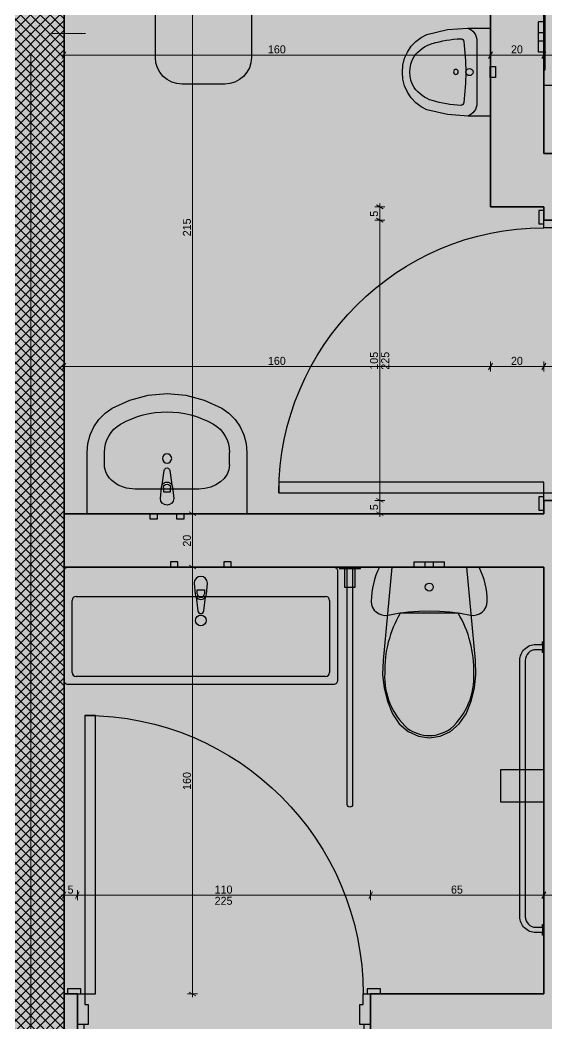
# Model space of a CAD drawing. Header units: millimetres. Extents: x -1912 to 88153, y -54123 to 4469.
# Drawn here: x 55685 to 57661, y -18913 to -15151 of the extents above; entities that cross this region are included whole.
import ezdxf

# ---------------------------------------------------------------- set-up
doc = ezdxf.new("R2010")
doc.units = ezdxf.units.MM
doc.header["$MEASUREMENT"] = 0
for name, color, linetype in [('A - Dimensionimi', 7, 'Continuous'), ('A - Muret', 7, 'Continuous'), ('A - Shtyllat', 7, 'Continuous')]:
    doc.layers.add(name, color=color, linetype=linetype)
for name, color, linetype, lineweight in [('A - Dimensionimi_Pen_No__1', 7, 'Continuous', 13), ('A - Muret_Pen_No__7', 7, 'Continuous', 35), ('A - Sanitaria_Pen_No__42', 8, 'Continuous', 25), ('A - Shtyllat_Pen_No__1', 7, 'Continuous', 13), ('A - Shtyllat_Pen_No__7', 7, 'Continuous', 35), ('Archicad Doors_Pen_No__42', 8, 'Continuous', 25)]:
    doc.layers.add(name, color=color, linetype=linetype, lineweight=lineweight)
doc.layers.add('A - Fill Zone_Pen_No__8', color=7, linetype='Continuous', lineweight=35, true_color=0xa80f02)
doc.layers.add('A - Muret_Pen_No__102', color=7, linetype='Continuous', lineweight=13, true_color=0xcccccc)
doc.styles.add('GENERATED_STYLE_1', font='GOTHIC.TTF')
doc.dimstyles.new('GENERATED_STYLE__2', dxfattribs={"dimtxt": 30, "dimasz": 19, "dimexe": 0.18, "dimexo": 0.0625, "dimgap": 0, "dimtad": 1, "dimdec": 0, "dimlfac": 0.1, "dimzin": 0, "dimdsep": 46, "dimtxsty": 'GENERATED_STYLE_1', "dimblk": 'ARROWHEAD_2', "dimblk1": 'ARROWHEAD_2', "dimblk2": 'ARROWHEAD_2', "dimcen": 0.09, "dimse1": 1, "dimse2": 1, "dimclrd": 7, "dimclre": 7, "dimclrt": 7, "dimadec": 0, "dimazin": 0, "dimtfac": 1, "dimtdec": 4, "dimtmove": 0, "dimatfit": 3, "dimfxl": 0, "dimtolj": 1, "dimtzin": 0, "dimarcsym": 0})
doc.dimstyles.new('GENERATED_STYLE__3', dxfattribs={"dimtxt": 30, "dimasz": 19, "dimexe": 0.18, "dimexo": 0.0625, "dimgap": 0, "dimtad": 1, "dimtih": 1, "dimtoh": 1, "dimdec": 0, "dimlfac": 0.1, "dimzin": 0, "dimdsep": 46, "dimtxsty": 'GENERATED_STYLE_1', "dimblk": 'ARROWHEAD_2', "dimblk1": 'ARROWHEAD_2', "dimblk2": 'ARROWHEAD_2', "dimcen": 0.09, "dimse1": 1, "dimse2": 1, "dimclrd": 7, "dimclre": 7, "dimclrt": 7, "dimadec": 0, "dimazin": 0, "dimtfac": 1, "dimtdec": 4, "dimtmove": 0, "dimatfit": 3, "dimfxl": 0, "dimtolj": 1, "dimtzin": 0, "dimarcsym": 0})

# ---------------------------------------------------------------- blocks, each defined once
blk = doc.blocks.new('Door 26_4')
at = {"layer": 'Archicad Doors_Pen_No__42', "color": 8, "linetype": 'Continuous', "lineweight": 25}
for p, q in [((482, 0), (482, 1044)), ((482, 1044), (522, 1044)), ((522, 1044), (522, 0)), ((-587, 0), (-587, 19)), ((-587, 19), (-537, 19)), ((-537, 0), (-587, 0)), ((-550, 0), (-587, 0)), ((-550, 0), (-587, 0)), ((-522, 0), (-550, 0)), ((-550, 0), (-550, -115)), ((-550, 0), (-550, -115)), ((-550, 0), (-550, -115)), ((-537, 19), (-537, 0)), ((-522, -40), (-522, 0)), ((522, 0), (482, 0)), ((550, 0), (522, 0)), ((522, 0), (522, -40)), ((537, 19), (587, 19)), ((537, 0), (537, 19)), ((587, 0), (537, 0)), ((550, -115), (550, 0)), ((550, 0), (550, -115)), ((550, 0), (550, -115)), ((550, 0), (587, 0)), ((550, 0), (587, 0)), ((587, 19), (587, 0)), ((-510, -40), (-522, -40)), ((-510, -115), (-510, -40)), ((522, -40), (510, -40)), ((510, -40), (510, -115)), ((-550, -200), (-550, -115)), ((-550, -115), (-525, -115)), ((-550, -115), (-510, -115)), ((-550, -115), (-550, -200)), ((-550, -115), (-550, -200)), ((-525, -115), (-525, -200)), ((510, -115), (550, -115)), ((525, -200), (525, -115)), ((525, -115), (550, -115)), ((550, -115), (550, -200)), ((550, -115), (550, -200)), ((550, -115), (550, -200)), ((-587, -219), (-587, -200)), ((-587, -200), (-537, -200)), ((-550, -200), (-587, -200)), ((-550, -200), (-587, -200)), ((-537, -219), (-587, -219)), ((-525, -200), (-550, -200)), ((-537, -200), (-537, -219)), ((550, -200), (525, -200)), ((537, -200), (587, -200)), ((537, -219), (537, -200)), ((587, -219), (537, -219)), ((550, -200), (587, -200)), ((550, -200), (587, -200)), ((587, -200), (587, -219))]:
    blk.add_line(p, q, dxfattribs=at)
blk.add_arc((522, 0), 1044, 90, 180, dxfattribs=at)
blk = doc.blocks.new('Wall_36', base_point=(55850, -19000.8))
at = {"layer": 'A - Muret_Pen_No__102', "linetype": 'Continuous', "lineweight": 0, "true_color": 0xcccccc}
for points in [[(55850, -18800.8), (55850, -19000.8), (55900, -19000.8), (55900, -18800.8)], [(57000, -18800.8), (57000, -19000.8), (58354, -19000.8), (58354, -18800.8)], [(59554, -18800.8), (59454, -18800.8), (59454, -19000.8), (59554, -19000.8)], [(59754, -18800.8), (59554, -18800.8), (59754, -19000.8)], [(59554, -18800.8), (59554, -19000.8), (59754, -19000.8)]]:
    blk.add_hatch(color=254, dxfattribs=at).paths.add_polyline_path(points)
at = {"layer": 'A - Muret_Pen_No__7', "color": 7, "linetype": 'Continuous', "lineweight": 35}
for p, q in [((55900, -18800.8), (55863, -18800.8)), ((55900, -18800.8), (55900, -18915.8)), ((57000, -18800.8), (57037, -18800.8)), ((57000, -18800.8), (57000, -18915.8)), ((58354, -18800.8), (58317, -18800.8)), ((58354, -18800.8), (58354, -18915.8)), ((59454, -18800.8), (59491, -18800.8)), ((59454, -18800.8), (59454, -18915.8)), ((55900, -18915.8), (55900, -19000.8)), ((57000, -18915.8), (57000, -19000.8)), ((58354, -18915.8), (58354, -19000.8)), ((59454, -18915.8), (59454, -19000.8)), ((55900, -19000.8), (55863, -19000.8)), ((57000, -19000.8), (57037, -19000.8)), ((58354, -19000.8), (58317, -19000.8)), ((59454, -19000.8), (59491, -19000.8))]:
    blk.add_line(p, q, dxfattribs=at)
at = {"layer": 'A - Muret_Pen_No__7', "color": 7, "linetype": 'Continuous', "lineweight": 35, "flags": 128}
for points in [[(55900, -18800.8), (55850, -18800.8)], [(57650, -18800.8), (57000, -18800.8)], [(58354, -18800.8), (57850, -18800.8)], [(59554, -18800.8), (59454, -18800.8)], [(59754, -19000.8), (59754, -18800.8)], [(55850, -19000.8), (55900, -19000.8)], [(57000, -19000.8), (58354, -19000.8)], [(59454, -19000.8), (59754, -19000.8)]]:
    blk.add_lwpolyline(points, dxfattribs=at)
at = {"layer": 'Archicad Doors_Pen_No__42', "color": 8, "linetype": 'Continuous', "lineweight": 25, "xscale": -1, "zscale": 1000}
blk.add_blockref('Door 26_4', (56450, -18800.8), dxfattribs=at)
at = {"layer": 'Archicad Doors_Pen_No__42', "color": 8, "linetype": 'Continuous', "lineweight": 25, "zscale": 1000}
blk.add_blockref('Door 26_4', (58904, -18800.8), dxfattribs=at)
blk = doc.blocks.new('Wall_38', base_point=(57850, -19000.8))
at = {"layer": 'A - Muret_Pen_No__102', "linetype": 'Continuous', "lineweight": 0, "true_color": 0xcccccc}
for points in [[(57650, -17200.8), (57850, -17000.8), (57650, -17000.8)], [(57650, -17200.8), (57850, -17200.8), (57850, -17000.8)], [(57650, -17200.8), (57650, -18800.8), (57850, -18800.8), (57850, -17200.8)]]:
    blk.add_hatch(color=254, dxfattribs=at).paths.add_polyline_path(points)
at = {"layer": 'A - Muret_Pen_No__7', "color": 7, "linetype": 'Continuous', "lineweight": 35, "flags": 128}
for points in [[(57850, -18800.8), (57850, -17000.8)], [(57650, -17200.8), (57650, -18800.8)]]:
    blk.add_lwpolyline(points, dxfattribs=at)
blk = doc.blocks.new('Wall_39', base_point=(55850, -17200.8))
at = {"layer": 'A - Muret_Pen_No__102', "linetype": 'Continuous', "lineweight": 0, "true_color": 0xcccccc}
blk.add_hatch(color=254, dxfattribs=at).paths.add_polyline_path([(57650, -17000.8), (55850, -17000.8), (55850, -17200.8), (57650, -17200.8)])
at = {"layer": 'A - Muret_Pen_No__7', "color": 7, "linetype": 'Continuous', "lineweight": 35, "flags": 128}
for points in [[(57650, -17000.8), (55850, -17000.8)], [(55850, -17200.8), (57650, -17200.8)]]:
    blk.add_lwpolyline(points, dxfattribs=at)
blk = doc.blocks.new('Door 26_5')
at = {"layer": 'Archicad Doors_Pen_No__42', "color": 8, "linetype": 'Continuous', "lineweight": 25}
for p, q in [((457, 0), (457, 994)), ((457, 994), (497, 994)), ((497, 994), (497, 0)), ((-562, 0), (-562, 19)), ((-562, 19), (-512, 19)), ((-512, 0), (-562, 0)), ((-525, 0), (-562, 0)), ((-525, 0), (-562, 0)), ((-497, 0), (-525, 0)), ((-525, 0), (-525, -115)), ((-525, 0), (-525, -115)), ((-525, 0), (-525, -115)), ((-512, 19), (-512, 0)), ((-497, -40), (-497, 0)), ((497, 0), (457, 0)), ((525, 0), (497, 0)), ((497, 0), (497, -40)), ((512, 19), (562, 19)), ((512, 0), (512, 19)), ((562, 0), (512, 0)), ((525, -115), (525, 0)), ((525, 0), (525, -115)), ((525, 0), (525, -115)), ((525, 0), (562, 0)), ((525, 0), (562, 0)), ((562, 19), (562, 0)), ((-485, -40), (-497, -40)), ((-485, -115), (-485, -40)), ((497, -40), (485, -40)), ((485, -40), (485, -115)), ((-525, -200), (-525, -115)), ((-525, -115), (-500, -115)), ((-525, -115), (-485, -115)), ((-525, -115), (-525, -200)), ((-525, -115), (-525, -200)), ((-500, -115), (-500, -200)), ((485, -115), (525, -115)), ((500, -200), (500, -115)), ((500, -115), (525, -115)), ((525, -115), (525, -200)), ((525, -115), (525, -200)), ((525, -115), (525, -200)), ((-562, -219), (-562, -200)), ((-562, -200), (-512, -200)), ((-525, -200), (-562, -200)), ((-525, -200), (-562, -200)), ((-512, -219), (-562, -219)), ((-500, -200), (-525, -200)), ((-512, -200), (-512, -219)), ((525, -200), (500, -200)), ((512, -200), (562, -200)), ((512, -219), (512, -200)), ((562, -219), (512, -219)), ((525, -200), (562, -200)), ((525, -200), (562, -200)), ((562, -200), (562, -219))]:
    blk.add_line(p, q, dxfattribs=at)
blk.add_arc((497, 0), 994, 90, 180, dxfattribs=at)
blk = doc.blocks.new('Wall_42', base_point=(57850, -17200.8))
at = {"layer": 'A - Muret_Pen_No__102', "linetype": 'Continuous', "lineweight": 0, "true_color": 0xcccccc}
for points in [[(57650, -15900.8), (57850, -15900.8), (57850, -15850.8), (57650, -15850.8)], [(57650, -17000.8), (57850, -17000.8), (57850, -16950.8), (57650, -16950.8)]]:
    blk.add_hatch(color=254, dxfattribs=at).paths.add_polyline_path(points)
at = {"layer": 'A - Muret_Pen_No__7', "color": 7, "linetype": 'Continuous', "lineweight": 35}
for p, q in [((57650, -15900.8), (57650, -15863.8)), ((57850, -15900.8), (57850, -15863.8)), ((57650, -15900.8), (57765, -15900.8)), ((57765, -15900.8), (57850, -15900.8)), ((57650, -16950.8), (57650, -16987.8)), ((57650, -16950.8), (57765, -16950.8)), ((57765, -16950.8), (57850, -16950.8)), ((57850, -16950.8), (57850, -16987.8))]:
    blk.add_line(p, q, dxfattribs=at)
at = {"layer": 'A - Muret_Pen_No__7', "color": 7, "linetype": 'Continuous', "lineweight": 35, "flags": 128}
for points in [[(57650, -15850.8), (57650, -15900.8)], [(57850, -15900.8), (57850, -15850.8)], [(57650, -16950.8), (57650, -17000.8)], [(57850, -17000.8), (57850, -16950.8)]]:
    blk.add_lwpolyline(points, dxfattribs=at)
at = {"layer": 'Archicad Doors_Pen_No__42', "color": 8, "linetype": 'Continuous', "lineweight": 25, "xscale": -1, "zscale": 1000, "rotation": 90}
blk.add_blockref('Door 26_5', (57650, -16425.8), dxfattribs=at)
blk = doc.blocks.new('Wall_46', base_point=(58264.5, -15850.8))
at = {"layer": 'A - Muret_Pen_No__102', "linetype": 'Continuous', "lineweight": 0, "true_color": 0xcccccc}
for points in [[(57450, -15650.8), (57450, -15850.8), (57650, -15650.8)], [(57650, -15650.8), (57450, -15850.8), (57650, -15850.8)], [(57650, -15850.8), (58264.5, -15850.8), (57978.9, -15650.8), (57650, -15650.8)]]:
    blk.add_hatch(color=254, dxfattribs=at).paths.add_polyline_path(points)
at = {"layer": 'A - Muret_Pen_No__7', "color": 7, "linetype": 'Continuous', "lineweight": 35, "flags": 128}
for points in [[(57450, -15850.8), (57450, -15650.8)], [(57978.9, -15650.8), (57650, -15650.8)], [(57450, -15850.8), (57650, -15850.8)], [(57850, -15850.8), (58264.5, -15850.8)]]:
    blk.add_lwpolyline(points, dxfattribs=at)
blk = doc.blocks.new('Wall_47', base_point=(57650, -15850.8))
at = {"layer": 'A - Muret_Pen_No__102', "linetype": 'Continuous', "lineweight": 0, "true_color": 0xcccccc}
blk.add_hatch(color=254, dxfattribs=at).paths.add_polyline_path([(57650, -15650.8), (57650, -14850.8), (57450, -14850.8), (57450, -15650.8)])
at = {"layer": 'A - Muret_Pen_No__7', "color": 7, "linetype": 'Continuous', "lineweight": 35, "flags": 128}
for points in [[(57450, -14850.8), (57450, -15650.8)], [(57650, -15650.8), (57650, -14850.8)]]:
    blk.add_lwpolyline(points, dxfattribs=at)
blk = doc.blocks.new('WC Disabled 26')
at = {"layer": 'A - Sanitaria_Pen_No__42', "color": 8, "linetype": 'Continuous', "lineweight": 25}
for p, q in [((-57, 20), (-40.3, 20)), ((-57, 0), (-57, 20)), ((-40.3, 20), (-16, 20)), ((-16, 20), (-11.3, 20)), ((-16, 0), (-16, 20)), ((-11.3, 20), (0, 20)), ((0, 20), (11.3, 20)), ((0, 0), (11.3, 0)), ((11.3, 20), (16, 20)), ((11.3, 0), (16, 0)), ((16, 0), (16, 20)), ((16, 20), (40.3, 20)), ((16, 0), (40.3, 0)), ((40.3, 20), (57, 20)), ((40.3, 0), (57, 0)), ((57, 0), (57, 20)), ((-57, 0), (-40.3, 0)), ((-40.3, 0), (-16, 0)), ((-16, 0), (-11.3, 0)), ((-11.3, 0), (0, 0)), ((0, -173), (-108.9, -173)), ((108.9, -173), (0, -173)), ((425, -290), (425, -310)), ((425, -1350), (425, -1370))]:
    blk.add_line(p, q, dxfattribs=at)
at = {"layer": 'A - Sanitaria_Pen_No__42', "color": 8, "linetype": 'Continuous', "lineweight": 25, "flags": 128}
for points in [[(-337.5, -5), (-257.5, -5), (-257.5, 0), (-337.5, 0)], [(-186.8, 0), (-193.9, -15.1), (-200.1, -30.5), (-205.4, -46.3), (-209.7, -62.4), (-213.1, -78.7), (-215.5, -95.2), (-217, -111.8), (-217.5, -128.5), (-216.2, -140), (-212.4, -151), (-206.3, -160.9), (-198.2, -169.1), (-188.5, -175.5), (-177.6, -179.5), (-166.1, -181), (-154.5, -180), (-116.2, -173.2), (-77.6, -168.3), (-38.9, -165.4), (0, -164.4), (38.9, -165.4), (77.6, -168.3), (116.2, -173.2), (154.5, -180), (166.1, -181), (177.6, -179.5), (188.5, -175.5), (198.2, -169.1), (206.3, -160.9), (212.4, -151), (216.2, -140), (217.5, -128.5), (217, -111.8), (215.5, -95.2), (213.1, -78.7), (209.7, -62.4), (205.4, -46.3), (200.1, -30.5), (193.9, -15.1), (186.8, 0)], [(-169.4, -453.4), (-157, -503.2), (-138, -550.1), (-112.4, -587.3), (-79.4, -615.8), (-41, -633.8), (0, -640), (41, -633.8), (79.4, -615.8), (112.4, -587.3), (138, -550.1), (157, -503.2), (169.4, -453.4), (174.9, -402.1), (173.3, -350.4), (141, 0), (-141, 0), (-173.3, -350.4), (-174.9, -402.1)], [(-317.5, -5), (-317.5, -75), (-277.5, -75), (-277.5, -5)], [(267, -880), (430, -880), (430, -760), (267, -760)]]:
    blk.add_lwpolyline(points, close=True, dxfattribs=at)
for points in [[(-307.5, -5), (-287.5, -5), (-287.5, -890, -1), (-307.5, -890)], [(430, -280), (430, -320), (425, -320), (425, -310), (400, -310, 0.414214), (360, -350), (360, -1310, 0.414214), (400, -1350), (425, -1350), (425, -1340), (430, -1340), (430, -1380), (425, -1380), (425, -1370), (400, -1370, -0.414214), (340, -1310), (340, -350, -0.414214), (400, -290), (425, -290), (425, -280)]]:
    blk.add_lwpolyline(points, format="xyb", close=True, dxfattribs=at)
at = {"layer": 'A - Sanitaria_Pen_No__42', "color": 8, "linetype": 'Continuous', "lineweight": 25}
blk.add_ellipse((0, -75), major_axis=(15, 0), ratio=0.999724, dxfattribs=at)
for centre, major_axis, start_param, end_param in [((258.1, -387.9), (0, 425.5), 1.041392, 1.594412), ((-258.1, -387.9), (0, 425.5), 4.688771, 5.241791), ((89.5, -412.3), (0, 257.1), 1.515065, 2.415654), ((-89.5, -412.3), (0, 257.1), 3.867528, 4.768116), ((0.8, -492.8), (0, 138.6), 2.509088, 3.135732), ((-0.8, -492.8), (0, 138.6), 3.147454, 3.774097)]:
    blk.add_ellipse(centre, major_axis=major_axis, ratio=0.999377, start_param=start_param, end_param=end_param, dxfattribs=at)
blk = doc.blocks.new('Basin 26')
at = {"layer": 'A - Sanitaria_Pen_No__42', "color": 8, "linetype": 'Continuous', "lineweight": 25}
for p, q in [((-467.9, -110), (467.9, -110)), ((-13.6, -99.8), (-13.6, -84.9)), ((-13.6, -84.9), (13.6, -84.9)), ((13.6, -84.9), (13.6, -99.8)), ((-482.9, -395), (-482.9, -125)), ((482.9, -125), (482.9, -395)), ((467.9, -410), (-467.9, -410))]:
    blk.add_line(p, q, dxfattribs=at)
at = {"layer": 'A - Sanitaria_Pen_No__42', "color": 8, "linetype": 'Continuous', "lineweight": 25, "flags": 128}
for points in [[(-497.9, 0), (497.9, 0, -0.414214), (512.9, -15), (512.9, -425, -0.414214), (497.9, -440), (-497.9, -440, -0.414214), (-512.9, -425), (-512.9, -15, -0.414214)], [(-25, -60), (-21, -102, 0.12102), (-17.7, -111.5), (-11.1, -164.4, 0.882566), (11.1, -164.4), (17.7, -111.5, 0.12102), (21, -102), (25, -60, 1)]]:
    blk.add_lwpolyline(points, format="xyb", close=True, dxfattribs=at)
for points in [[(-113.5, 0), (-86.5, 0), (-86.5, 20), (-113.5, 20)], [(86.5, 0), (113.5, 0), (113.5, 20), (86.5, 20)]]:
    blk.add_lwpolyline(points, close=True, dxfattribs=at)
at = {"layer": 'A - Sanitaria_Pen_No__42', "color": 8, "linetype": 'Continuous', "lineweight": 25}
blk.add_circle((0, -200), 20, dxfattribs=at)
for centre, radius, start, end in [((-467.9, -125), 15, 90, 180), ((0, -100.1), 21.1, 212.771, 327.229), ((0, -99.8), 13.6, 180, 0), ((467.9, -125), 15, 0, 90), ((-467.9, -395), 15, 180, 270), ((467.9, -395), 15, 270, 0)]:
    blk.add_arc(centre, radius, start, end, dxfattribs=at)
blk = doc.blocks.new('WC 26')
at = {"layer": 'A - Sanitaria_Pen_No__42', "color": 8, "linetype": 'Continuous', "lineweight": 25}
for p, q in [((-57, 20), (-40.3, 20)), ((-57, 0), (-57, 20)), ((-40.3, 20), (-16, 20)), ((-16, 20), (-11.3, 20)), ((-16, 0), (-16, 20)), ((-11.3, 20), (0, 20)), ((0, 20), (11.3, 20)), ((0, 0), (11.3, 0)), ((11.3, 20), (16, 20)), ((11.3, 0), (16, 0)), ((16, 0), (16, 20)), ((16, 20), (40.3, 20)), ((16, 0), (40.3, 0)), ((40.3, 20), (57, 20)), ((40.3, 0), (57, 0)), ((57, 0), (57, 20)), ((-57, 0), (-40.3, 0)), ((-40.3, 0), (-16, 0)), ((-16, 0), (-11.3, 0)), ((-11.3, 0), (0, 0)), ((-180, -105), (180, -105)), ((0, -80), (-155, -80)), ((155, -80), (0, -80))]:
    blk.add_line(p, q, dxfattribs=at)
at = {"layer": 'A - Sanitaria_Pen_No__42', "color": 8, "linetype": 'Continuous', "lineweight": 25, "flags": 128}
for points in [[(80, -540), (99.5, -538.1), (118.3, -532.4), (135.6, -523.1), (150.7, -510.7), (163.1, -495.6), (172.4, -478.3), (178.1, -459.5), (180, -440), (180, 0), (-180, 0), (-180, -440), (-178.1, -459.5), (-172.4, -478.3), (-163.1, -495.6), (-150.7, -510.7), (-135.6, -523.1), (-118.3, -532.4), (-99.5, -538.1), (-80, -540)], [(123, 0), (-123, 0), (-123, -5), (123, -5)]]:
    blk.add_lwpolyline(points, close=True, dxfattribs=at)
at = {"layer": 'A - Sanitaria_Pen_No__42', "color": 8, "linetype": 'Continuous', "lineweight": 25}
for centre, start, end in [((-155, -105), 90, 180), ((155, -105), 0, 90)]:
    blk.add_arc(centre, 25, start, end, dxfattribs=at)
blk = doc.blocks.new('Urinal 26')
at = {"layer": 'A - Sanitaria_Pen_No__42', "color": 8, "linetype": 'Continuous', "lineweight": 25}
blk.add_line((115, -50.1), (-115, -50.1), dxfattribs=at)
at = {"layer": 'A - Sanitaria_Pen_No__42', "color": 8, "linetype": 'Continuous', "lineweight": 25, "flags": 128}
for points in [[(141.1, -237.8), (159, -161.2), (165, -83), (165, 0), (-165, 0), (-165, -83), (-159, -161.2), (-141.1, -237.8), (-130.1, -259.9), (-115.1, -279.9), (-96.6, -297.2), (-75.1, -311.2), (-51.4, -321.5), (-26.1, -327.9), (0, -330), (26.1, -327.9), (51.4, -321.5), (75.1, -311.2), (96.6, -297.2), (115.1, -279.9), (130.1, -259.9)], [(-21, 0), (21, 0), (21, 20), (-21, 20)]]:
    blk.add_lwpolyline(points, close=True, dxfattribs=at)
blk.add_lwpolyline([(13.5, -78.4, 1), (-13.5, -78.4, 1)], format="xyb", close=True, dxfattribs=at)
at = {"layer": 'A - Sanitaria_Pen_No__42', "color": 8, "linetype": 'Continuous', "lineweight": 25}
for centre, major_axis, start_param, end_param in [((-115, -97.9), (51.3, 0), 1.570796, 2.919805), ((115, -97.9), (51.3, 0), 0.221788, 1.570796), ((-111.8, -111.9), (13.3, 0), 1.753661, 3.055796), ((440, -83.5), (565.8, 0), 3.193476, 3.39964), ((0, -843), (806, 0), 1.428537, 1.713056), ((-440, -83.5), (565.8, 0), 6.025138, 6.231302), ((111.8, -111.9), (13.3, 0), 0.085797, 1.387931), ((29.6, -181.2), (142.3, 0), 3.42286, 4.04878), ((-29.6, -181.2), (142.3, 0), 5.375998, 6.001918), ((0, -202.5), (106.5, 0), 4.135515, 5.289263)]:
    blk.add_ellipse(centre, major_axis=major_axis, ratio=0.93164, start_param=start_param, end_param=end_param, dxfattribs=at)
blk.add_ellipse((0.4, -129.1), major_axis=(9.26, 0), ratio=0.93164, dxfattribs=at)
blk = doc.blocks.new('Basin 26_3')
at = {"layer": 'A - Sanitaria_Pen_No__42', "color": 8, "linetype": 'Continuous', "lineweight": 25}
for p, q in [((118.8, -92.3), (-118.8, -92.3)), ((-13.6, -97.1), (-13.6, -82.2)), ((-13.6, -82.2), (13.6, -82.2)), ((13.6, -82.2), (13.6, -97.1)), ((-234.8, -183.3), (-234.8, -229.1)), ((234.8, -183.3), (234.8, -229.1))]:
    blk.add_line(p, q, dxfattribs=at)
at = {"layer": 'A - Sanitaria_Pen_No__42', "color": 8, "linetype": 'Continuous', "lineweight": 25, "flags": 128}
for points in [[(-300, 0), (-300, -229.1), (-297.1, -262.8), (-288.5, -295.5), (-274.5, -326), (-255.5, -353.4), (-232.2, -376.9), (-205.2, -395.6), (-140, -425.5), (-71, -443.8), (0, -450), (71, -443.8), (140, -425.5), (205.2, -395.6), (232.2, -376.9), (255.5, -353.4), (274.5, -326), (288.5, -295.5), (297.1, -262.8), (300, -229.1), (300, 0)], [(-63.5, 0), (-36.5, 0), (-36.5, 20), (-63.5, 20)], [(36.5, 0), (63.5, 0), (63.5, 20), (36.5, 20)]]:
    blk.add_lwpolyline(points, close=True, dxfattribs=at)
blk.add_lwpolyline([(-25, -57.3), (-21, -99.3, 0.12102), (-17.7, -108.8), (-11.1, -161.7, 0.882566), (11.1, -161.7), (17.7, -108.8, 0.12102), (21, -99.3), (25, -57.3, 1)], format="xyb", close=True, dxfattribs=at)
at = {"layer": 'A - Sanitaria_Pen_No__42', "color": 8, "linetype": 'Continuous', "lineweight": 25}
blk.add_circle((0, -207.1), 17.5, dxfattribs=at)
for centre, radius, start, end in [((0, -97.4), 21.1, 212.771, 327.229), ((0, -97.1), 13.6, 180, 0)]:
    blk.add_arc(centre, radius, start, end, dxfattribs=at)
for centre, major_axis, ratio, start_param, end_param in [((-118.7, -183.3), (116.1, 0), 0.783646, 1.570796, 3.141593), ((118.7, -183.3), (116.1, 0), 0.783646, 0, 1.570796), ((-118.9, -229.1), (0, 121.2), 0.956522, 1.570796, 2.644618), ((118.9, -229.1), (0, 121.2), 0.956522, 3.638567, 4.712389), ((0, 0), (0, 381.8), 0.956522, 2.644618, 3.638567)]:
    blk.add_ellipse(centre, major_axis=major_axis, ratio=ratio, start_param=start_param, end_param=end_param, dxfattribs=at)
blk = doc.blocks.new('*D247')
at = {"layer": 'A - Dimensionimi_Pen_No__1', "color": 7, "linetype": 'Continuous', "lineweight": 13}
for p, q in [((56319.7, -17193.6), (56344.7, -17208)), ((56351, -17200.8), (56313.5, -17200.8)), ((56332.2, -18800.8), (56332.2, -17200.8)), ((56351, -18800.8), (56313.5, -18800.8)), ((56319.7, -18793.6), (56344.7, -18808.1)), ((56332.2, -18813.1), (56332.2, -18800.8))]:
    blk.add_line(p, q, dxfattribs=at)
at = {"layer": 'A - Dimensionimi_Pen_No__1', "color": 7, "lineweight": 13, "insert": (56326.2, -18036), "char_height": 30, "attachment_point": 7, "rotation": 90, "style": 'GENERATED_STYLE_1'}
blk.add_mtext('\\A1;{\\pql;\\fCentury Gothic|b0|i0|c0|p0;\\W1.000000;160}', dxfattribs=at)
blk = doc.blocks.new('ARROWHEAD_2')
at = {"color": 0, "linetype": 'Continuous', "lineweight": 0}
for p, q in [((0, 0), (-1, 0)), ((-0.38, -0.66), (0.38, 0.66))]:
    blk.add_line(p, q, dxfattribs=at)
blk = doc.blocks.new('*D249')
at = {"layer": 'A - Dimensionimi_Pen_No__1', "color": 7, "linetype": 'Continuous', "lineweight": 13}
for p, q in [((56351, -17000.8), (56313.5, -17000.8)), ((56319.7, -16993.6), (56344.7, -17008)), ((56332.2, -17200.8), (56332.2, -17000.8)), ((56319.7, -17193.6), (56344.7, -17208)), ((56351, -17200.8), (56313.5, -17200.8))]:
    blk.add_line(p, q, dxfattribs=at)
at = {"layer": 'A - Dimensionimi_Pen_No__1', "color": 7, "lineweight": 13, "insert": (56326.2, -17124.3), "char_height": 30, "attachment_point": 7, "rotation": 90, "style": 'GENERATED_STYLE_1'}
blk.add_mtext('\\A1;{\\pql;\\fCentury Gothic|b0|i0|c0|p0;\\W1.000000;20}', dxfattribs=at)
blk = doc.blocks.new('*D250')
at = {"layer": 'A - Dimensionimi_Pen_No__1', "color": 7, "linetype": 'Continuous', "lineweight": 13}
for p, q in [((56351, -14850.8), (56313.5, -14850.8)), ((56344.7, -14858.1), (56319.7, -14843.6)), ((56332.2, -14850.8), (56332.2, -14838.6)), ((56332.2, -17000.8), (56332.2, -14850.8)), ((56351, -17000.8), (56313.5, -17000.8)), ((56319.7, -16993.6), (56344.7, -17008))]:
    blk.add_line(p, q, dxfattribs=at)
at = {"layer": 'A - Dimensionimi_Pen_No__1', "color": 7, "lineweight": 13, "insert": (56326.2, -15961), "char_height": 30, "attachment_point": 7, "rotation": 90, "style": 'GENERATED_STYLE_1'}
blk.add_mtext('\\A1;{\\pql;\\fCentury Gothic|b0|i0|c0|p0;\\W1.000000;215}', dxfattribs=at)
blk = doc.blocks.new('*D251')
at = {"layer": 'A - Dimensionimi_Pen_No__1', "color": 7, "linetype": 'Continuous', "lineweight": 13}
for p, q in [((55857.2, -15269.3), (55842.8, -15294.3)), ((55850, -15300.6), (55850, -15263.1)), ((57457.2, -15269.3), (57442.8, -15294.3)), ((57450, -15300.6), (57450, -15263.1)), ((55837.8, -15281.8), (55850, -15281.8)), ((55850, -15281.8), (57450, -15281.8))]:
    blk.add_line(p, q, dxfattribs=at)
at = {"layer": 'A - Dimensionimi_Pen_No__1', "color": 7, "lineweight": 13, "insert": (56614.8, -15275.8), "char_height": 30, "attachment_point": 7, "style": 'GENERATED_STYLE_1'}
blk.add_mtext('\\A1;{\\pql;\\fCentury Gothic|b0|i0|c0|p0;\\W1.000000;160}', dxfattribs=at)
blk = doc.blocks.new('*D252')
at = {"layer": 'A - Dimensionimi_Pen_No__1', "color": 7, "linetype": 'Continuous', "lineweight": 13}
for p, q in [((57457.2, -15269.3), (57442.8, -15294.3)), ((57450, -15300.6), (57450, -15263.1)), ((57657.2, -15269.3), (57642.8, -15294.3)), ((57650, -15300.6), (57650, -15263.1)), ((57450, -15281.8), (57650, -15281.8))]:
    blk.add_line(p, q, dxfattribs=at)
at = {"layer": 'A - Dimensionimi_Pen_No__1', "color": 7, "lineweight": 13, "insert": (57526.5, -15275.8), "char_height": 30, "attachment_point": 7, "style": 'GENERATED_STYLE_1'}
blk.add_mtext('\\A1;{\\pql;\\fCentury Gothic|b0|i0|c0|p0;\\W1.000000;20}', dxfattribs=at)
blk = doc.blocks.new('*D253')
at = {"layer": 'A - Dimensionimi_Pen_No__1', "color": 7, "linetype": 'Continuous', "lineweight": 13}
for p, q in [((57657.2, -15269.3), (57642.8, -15294.3)), ((57650, -15300.6), (57650, -15263.1)), ((58334.8, -15269.3), (58320.3, -15294.3)), ((58327.6, -15300.6), (58327.6, -15263.1)), ((57650, -15281.8), (58327.6, -15281.8))]:
    blk.add_line(p, q, dxfattribs=at)
at = {"layer": 'A - Dimensionimi_Pen_No__1', "color": 7, "lineweight": 13, "insert": (57965.3, -15275.8), "char_height": 30, "attachment_point": 7, "style": 'GENERATED_STYLE_1'}
blk.add_mtext('\\A1;{\\pql;\\fCentury Gothic|b0|i0|c0|p0;\\W1.000000;68}', dxfattribs=at)
blk = doc.blocks.new('*D257')
at = {"layer": 'A - Dimensionimi_Pen_No__1', "color": 7, "linetype": 'Continuous', "lineweight": 13}
for p, q in [((55857.2, -16436.8), (55842.8, -16461.8)), ((55850, -16468.1), (55850, -16430.6)), ((57457.2, -16436.8), (57442.8, -16461.8)), ((57450, -16468.1), (57450, -16430.6)), ((55837.8, -16449.3), (55850, -16449.3)), ((55850, -16449.3), (57450, -16449.3))]:
    blk.add_line(p, q, dxfattribs=at)
at = {"layer": 'A - Dimensionimi_Pen_No__1', "color": 7, "lineweight": 13, "insert": (56614.8, -16443.3), "char_height": 30, "attachment_point": 7, "style": 'GENERATED_STYLE_1'}
blk.add_mtext('\\A1;{\\pql;\\fCentury Gothic|b0|i0|c0|p0;\\W1.000000;160}', dxfattribs=at)
blk = doc.blocks.new('*D258')
at = {"layer": 'A - Dimensionimi_Pen_No__1', "color": 7, "linetype": 'Continuous', "lineweight": 13}
for p, q in [((57457.2, -16436.8), (57442.8, -16461.8)), ((57450, -16468.1), (57450, -16430.6)), ((57657.2, -16436.8), (57642.8, -16461.8)), ((57650, -16468.1), (57650, -16430.6)), ((57450, -16449.3), (57650, -16449.3))]:
    blk.add_line(p, q, dxfattribs=at)
at = {"layer": 'A - Dimensionimi_Pen_No__1', "color": 7, "lineweight": 13, "insert": (57526.5, -16443.3), "char_height": 30, "attachment_point": 7, "style": 'GENERATED_STYLE_1'}
blk.add_mtext('\\A1;{\\pql;\\fCentury Gothic|b0|i0|c0|p0;\\W1.000000;20}', dxfattribs=at)
blk = doc.blocks.new('*D259')
at = {"layer": 'A - Dimensionimi_Pen_No__1', "color": 7, "linetype": 'Continuous', "lineweight": 13}
for p, q in [((57657.2, -16436.8), (57642.8, -16461.8)), ((57650, -16468.1), (57650, -16430.6)), ((57857.2, -16436.8), (57842.8, -16461.8)), ((57850, -16468.1), (57850, -16430.6)), ((57650, -16449.3), (57850, -16449.3))]:
    blk.add_line(p, q, dxfattribs=at)
at = {"layer": 'A - Dimensionimi_Pen_No__1', "color": 7, "lineweight": 13, "insert": (57726.5, -16443.3), "char_height": 30, "attachment_point": 7, "style": 'GENERATED_STYLE_1'}
blk.add_mtext('\\A1;{\\pql;\\fCentury Gothic|b0|i0|c0|p0;\\W1.000000;20}', dxfattribs=at)
blk = doc.blocks.new('*D268')
at = {"layer": 'A - Dimensionimi_Pen_No__1', "color": 7, "linetype": 'Continuous', "lineweight": 13}
for p, q in [((57052.8, -16950.8), (57015.3, -16950.8)), ((57021.6, -16943.6), (57046.6, -16958)), ((57034.1, -17000.8), (57034.1, -16950.8)), ((57052.8, -17000.8), (57015.3, -17000.8)), ((57021.6, -16993.6), (57046.6, -17008)), ((57034.1, -17013.1), (57034.1, -17000.8))]:
    blk.add_line(p, q, dxfattribs=at)
at = {"layer": 'A - Dimensionimi_Pen_No__1', "color": 7, "lineweight": 13, "insert": (57028.1, -16987.6), "char_height": 30, "attachment_point": 7, "rotation": 90, "style": 'GENERATED_STYLE_1'}
blk.add_mtext('\\A1;{\\pql;\\fCentury Gothic|b0|i0|c0|p0;\\W1.000000;5}', dxfattribs=at)
blk = doc.blocks.new('*D269')
at = {"layer": 'A - Dimensionimi_Pen_No__1', "color": 7, "linetype": 'Continuous', "lineweight": 13}
for p, q in [((57052.8, -15900.8), (57015.3, -15900.8)), ((57021.6, -15893.6), (57046.6, -15908)), ((57034.1, -16950.8), (57034.1, -15900.8)), ((57052.8, -16950.8), (57015.3, -16950.8)), ((57021.6, -16943.6), (57046.6, -16958))]:
    blk.add_line(p, q, dxfattribs=at)
at = {"layer": 'A - Dimensionimi_Pen_No__1', "color": 7, "lineweight": 13, "char_height": 30, "attachment_point": 7, "rotation": 90, "style": 'GENERATED_STYLE_1'}
for s, insert in [('\\A1;{\\pql;\\fCentury Gothic|b0|i0|c0|p0;\\W1.000000;105}', (57028.1, -16461)), ('\\A1;{\\pql;\\fCentury Gothic|b0|i0|c0|p0;\\W1.000000;225}', (57070.1, -16461))]:
    blk.add_mtext(s, dxfattribs=dict(at, insert=insert))
blk = doc.blocks.new('*D270')
at = {"layer": 'A - Dimensionimi_Pen_No__1', "color": 7, "linetype": 'Continuous', "lineweight": 13}
for p, q in [((57034.1, -15850.8), (57034.1, -15838.6)), ((57052.8, -15850.8), (57015.3, -15850.8)), ((57046.6, -15858), (57021.6, -15843.6)), ((57034.1, -15900.8), (57034.1, -15850.8)), ((57052.8, -15900.8), (57015.3, -15900.8)), ((57021.6, -15893.6), (57046.6, -15908))]:
    blk.add_line(p, q, dxfattribs=at)
at = {"layer": 'A - Dimensionimi_Pen_No__1', "color": 7, "lineweight": 13, "insert": (57028.1, -15887.6), "char_height": 30, "attachment_point": 7, "rotation": 90, "style": 'GENERATED_STYLE_1'}
blk.add_mtext('\\A1;{\\pql;\\fCentury Gothic|b0|i0|c0|p0;\\W1.000000;5}', dxfattribs=at)
blk = doc.blocks.new('Column_53', base_point=(55725, -15200.8))
at = {"layer": 'A - Shtyllat', "linetype": 'Continuous', "lineweight": 0, "true_color": 0x000000}
h = blk.add_hatch(dxfattribs=at)
h.set_pattern_fill('Concrete_Block', color=18, style=0, pattern_type=2)
h.set_pattern_definition([(45, (0, 0), (-18.384776, 18.384776), []), (135, (0, 0), (18.384776, 18.384776), [])])
h.paths.add_polyline_path([(55600, -19000.8), (55850, -19000.8), (55850, -11400.8), (55600, -11400.8)])
at = {"layer": 'A - Shtyllat_Pen_No__1', "color": 7, "linetype": 'Continuous', "lineweight": 13}
for p, q in [((55805, -15200.8), (55930, -15200.8)), ((55725, -15280.8), (55725, -19080.8))]:
    blk.add_line(p, q, dxfattribs=at)
blk.add_point((55725, -15200.8), dxfattribs=at)
at = {"layer": 'A - Shtyllat_Pen_No__7', "color": 7, "linetype": 'Continuous', "lineweight": 35, "flags": 128}
blk.add_lwpolyline([(55600, -19000.8), (55850, -19000.8), (55850, -11400.8), (55600, -11400.8)], close=True, dxfattribs=at)
blk = doc.blocks.new('*D549')
at = {"layer": 'A - Dimensionimi_Pen_No__1', "color": 7, "linetype": 'Continuous', "lineweight": 13}
for p, q in [((55837.8, -18431), (55850, -18431)), ((55857.2, -18418.5), (55842.8, -18443.5)), ((55850, -18449.7), (55850, -18412.2)), ((55850, -18431), (55900, -18431)), ((55907.2, -18418.5), (55892.8, -18443.5)), ((55900, -18449.7), (55900, -18412.2))]:
    blk.add_line(p, q, dxfattribs=at)
at = {"layer": 'A - Dimensionimi_Pen_No__1', "color": 7, "lineweight": 13, "insert": (55863.3, -18425), "char_height": 30, "attachment_point": 7, "style": 'GENERATED_STYLE_1'}
blk.add_mtext('\\A1;{\\pql;\\fCentury Gothic|b0|i0|c0|p0;\\W1.000000;5}', dxfattribs=at)
blk = doc.blocks.new('*D550')
at = {"layer": 'A - Dimensionimi_Pen_No__1', "color": 7, "linetype": 'Continuous', "lineweight": 13}
for p, q in [((55907.2, -18418.5), (55892.8, -18443.5)), ((55900, -18449.7), (55900, -18412.2)), ((55900, -18431), (57000, -18431)), ((57007.2, -18418.5), (56992.8, -18443.5)), ((57000, -18449.7), (57000, -18412.2))]:
    blk.add_line(p, q, dxfattribs=at)
at = {"layer": 'A - Dimensionimi_Pen_No__1', "color": 7, "lineweight": 13, "char_height": 30, "attachment_point": 7, "style": 'GENERATED_STYLE_1'}
for s, insert in [('\\A1;{\\pql;\\fCentury Gothic|b0|i0|c0|p0;\\W1.000000;110}', (56414.8, -18425)), ('\\A1;{\\pql;\\fCentury Gothic|b0|i0|c0|p0;\\W1.000000;225}', (56414.8, -18467))]:
    blk.add_mtext(s, dxfattribs=dict(at, insert=insert))
blk = doc.blocks.new('*D551')
at = {"layer": 'A - Dimensionimi_Pen_No__1', "color": 7, "linetype": 'Continuous', "lineweight": 13}
for p, q in [((57007.2, -18418.5), (56992.8, -18443.5)), ((57000, -18449.7), (57000, -18412.2)), ((57000, -18431), (57650, -18431)), ((57657.2, -18418.5), (57642.8, -18443.5)), ((57650, -18449.7), (57650, -18412.2))]:
    blk.add_line(p, q, dxfattribs=at)
at = {"layer": 'A - Dimensionimi_Pen_No__1', "color": 7, "lineweight": 13, "insert": (57301.5, -18425), "char_height": 30, "attachment_point": 7, "style": 'GENERATED_STYLE_1'}
blk.add_mtext('\\A1;{\\pql;\\fCentury Gothic|b0|i0|c0|p0;\\W1.000000;65}', dxfattribs=at)
blk = doc.blocks.new('*D552')
at = {"layer": 'A - Dimensionimi_Pen_No__1', "color": 7, "linetype": 'Continuous', "lineweight": 13}
for p, q in [((57657.2, -18418.5), (57642.8, -18443.5)), ((57650, -18449.7), (57650, -18412.2)), ((57650, -18431), (57850, -18431)), ((57857.2, -18418.5), (57842.8, -18443.5)), ((57850, -18449.7), (57850, -18412.2))]:
    blk.add_line(p, q, dxfattribs=at)
at = {"layer": 'A - Dimensionimi_Pen_No__1', "color": 7, "lineweight": 13, "insert": (57726.5, -18425), "char_height": 30, "attachment_point": 7, "style": 'GENERATED_STYLE_1'}
blk.add_mtext('\\A1;{\\pql;\\fCentury Gothic|b0|i0|c0|p0;\\W1.000000;20}', dxfattribs=at)

msp = doc.modelspace()

# ---------------------------------------------------------------- hatches: boundary and pattern name
at = {"layer": 'A - Fill Zone_Pen_No__8', "linetype": 'Continuous', "lineweight": 0, "true_color": 0x100100}
msp.add_hatch(color=18, dxfattribs=at).paths.add_polyline_path([(52250, -19000.8), (54473.5, -28910.2), (57231.5, -40733.5), (64856.7, -39022.5), (63732.3, -34011.8), (64331.9, -33877.2), (62792.7, -27017.8), (74394.3, -24414.6), (72314.3, -15145.1), (73150, -14957.6), (73150, -13268.6), (59350, -13268.6), (59350, -14600.8), (55600, -14600.8), (55600, -18750.8), (52250, -18750.8)])

# ---------------------------------------------------------------- block references
at = {"layer": 'A - Muret', "color": 7, "lineweight": 35}
for name, p in [('Wall_47', (57650, -15850.8)), ('Wall_46', (58264.5, -15850.8)), ('Wall_42', (57850, -17200.8)), ('Wall_39', (55850, -17200.8)), ('Wall_38', (57850, -19000.8)), ('Wall_36', (55850, -19000.8))]:
    msp.add_blockref(name, p, dxfattribs=at)
at = {"layer": 'A - Sanitaria_Pen_No__42', "color": 8, "linetype": 'Continuous', "lineweight": 25, "xscale": -1, "zscale": 1000}
msp.add_blockref('WC 26', (56372.9, -14850.8), dxfattribs=at)
at = {"layer": 'A - Sanitaria_Pen_No__42', "color": 8, "linetype": 'Continuous', "lineweight": 25, "zscale": 1000, "rotation": 90}
msp.add_blockref('WC 26', (57650, -15214.2), dxfattribs=at)
at = {"layer": 'A - Sanitaria_Pen_No__42', "color": 8, "linetype": 'Continuous', "lineweight": 25, "xscale": -1, "zscale": 1000}
for name, p, rotation in [('Urinal 26', (57449, -15345.4), 270), ('Basin 26_3', (56236.2, -17000.8), 180)]:
    msp.add_blockref(name, p, dxfattribs=dict(at, rotation=rotation))
at = {"layer": 'A - Sanitaria_Pen_No__42', "color": 8, "linetype": 'Continuous', "lineweight": 25, "zscale": 1000}
for name, p in [('Basin 26', (56362.9, -17200.8)), ('WC Disabled 26', (57220, -17200.8))]:
    msp.add_blockref(name, p, dxfattribs=at)
at = {"layer": 'A - Shtyllat', "color": 7, "lineweight": 35}
msp.add_blockref('Column_53', (55725, -15200.8), dxfattribs=at)

# ---------------------------------------------------------------- dimensions: what is measured, and where the dimension line sits
at = {"layer": 'A - Dimensionimi', "color": 7, "linetype": 'Continuous', "lineweight": 13}
for base, p1, p2, picture, middle in [((56332.2, -14850.8), (56850, -17000.8), (55850, -14850.8), '*D250', (56311.2, -15926.8)), ((57034.1, -15850.8), (57650, -15900.8), (57450, -15850.8), '*D270', (57013.1, -15876.2)), ((57034.1, -15900.8), (57650, -16950.8), (57650, -15900.8), '*D269', (57013.1, -16426.8)), ((57034.1, -16950.8), (57650, -17000.8), (57650, -16950.8), '*D268', (57013.1, -16976.2)), ((56332.2, -17000.8), (56750, -17200.8), (56850, -17000.8), '*D249', (56311.2, -17101.5)), ((56332.2, -17200.8), (55850, -18800.8), (56750, -17200.8), '*D247', (56311.2, -18001.8))]:
    dim = msp.add_linear_dim(base=base, p1=p1, p2=p2, angle=90, dimstyle='GENERATED_STYLE__2', dxfattribs=at)
    dim.commit()
    dim.dimension.update_dxf_attribs({"geometry": picture, "text_midpoint": middle, "dimtype": 160, "text_rotation": 90})
for base, p1, p2, picture, middle in [((57450, -15281.8), (55850, -15331.1), (57450, -15350.8), '*D251', (56649, -15260.8)), ((57650, -15281.8), (57450, -15350.8), (57650, -15250.8), '*D252', (57549.4, -15260.8)), ((58327.6, -15281.8), (57650, -15250.8), (58327.6, -15650.8), '*D253', (57988.1, -15260.8)), ((57450, -16449.3), (55850, -15921.2), (57450, -15850.8), '*D257', (56649, -16428.3)), ((57650, -16449.3), (57450, -15850.8), (57650, -15850.8), '*D258', (57549.4, -16428.3)), ((57850, -16449.3), (57650, -15850.8), (57850, -15850.8), '*D259', (57749.4, -16428.3)), ((57850, -18431), (57650, -18000.8), (57850, -17900.8), '*D552', (57749.4, -18410)), ((57650, -18431), (57000, -18800.8), (57650, -18000.8), '*D551', (57324.4, -18410)), ((55900, -18431), (55850, -18800.8), (55900, -18800.8), '*D549', (55874.7, -18410)), ((57000, -18431), (55900, -18800.8), (57000, -18800.8), '*D550', (56449, -18410))]:
    dim = msp.add_linear_dim(base=base, p1=p1, p2=p2, dimstyle='GENERATED_STYLE__3', dxfattribs=at)
    dim.commit()
    dim.dimension.update_dxf_attribs({"geometry": picture, "text_midpoint": middle, "dimtype": 160})

doc.saveas('drawing.dxf')
